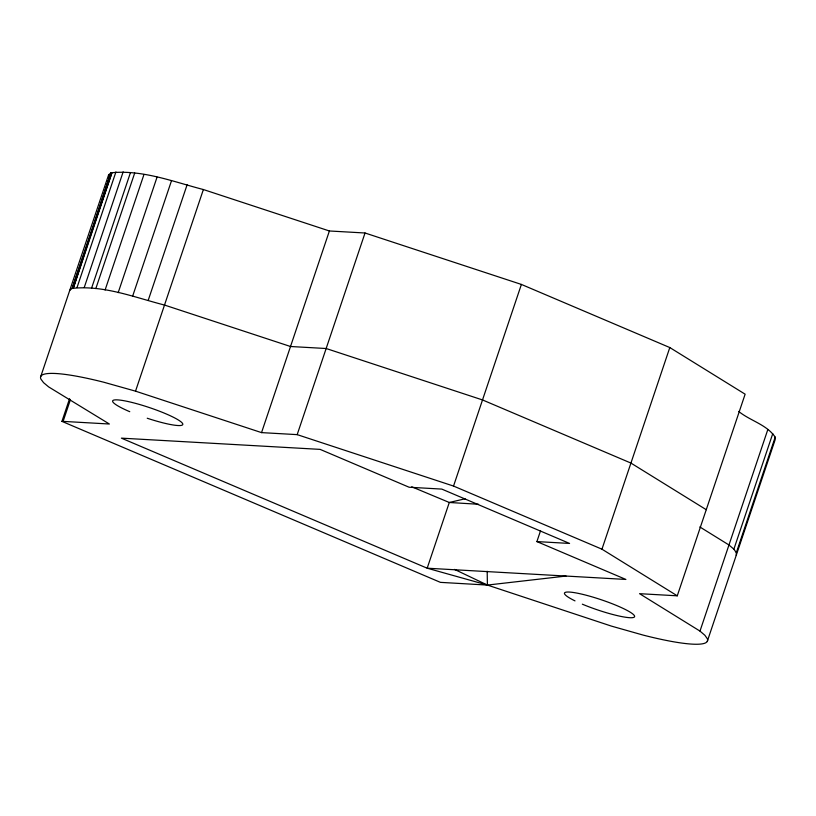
<?xml version="1.0" encoding="UTF-8"?>
<svg xmlns="http://www.w3.org/2000/svg" width="816" height="816" viewBox="0 0 816 816"><rect width="100%" height="100%" fill="white"/><g stroke="black" fill="none" stroke-linecap="round" stroke-linejoin="round"><path stroke-width="1.22" d="M736.246 555.319L736.328 552.646L775.2 437.131C766.703 424.514 750.077 420.75 738.704 411.427M775.2 437.131L775.118 439.804L707.258 641.427M69.778 290.282L72.185 288.405L110.843 173.053L73.297 288.181L111.955 172.706C143.096 169.83 173.604 181.835 203.378 189.536L329.389 230.979L365.027 232.999L521.393 284.427L669.803 347.555L745.13 394.189L677.27 595.813L639.55 593.681L699.985 631.094L704.891 635.287L707.339 638.755A115.158 16.82 18.6 0 1 692.192 644.13A115.178 16.83 18.6 0 1 643.294 635.134L611.347 626.086L487.407 585.072L427.176 568.201L121.39 438.141L320.117 449.381L409.112 487.234L441.772 489.09L569.568 543.436L536.897 541.589L540.549 530.737M90.341 235.732L111.058 172.89L111.955 172.706L72.185 288.405C103.591 284.947 134.456 297.371 164.506 305.051L290.516 346.504L326.155 348.514L482.521 399.942L630.931 463.07L706.258 509.704M40.8 376.39L108.65 174.767L111.058 172.89M77.061 287.426L115.933 171.911M84.283 287.375L123.165 171.86M91.616 288.048L130.489 172.533M95.819 288.578L134.691 173.053M105.091 290.017L143.963 174.502M536.897 541.589L625.892 579.442L566.008 576.055L487.407 585.072L440.436 582.359L61.934 421.372L69.584 398.647M61.934 421.372L63.097 421.382L70.349 399.86M118.177 292.658L157.049 177.143M132.661 296.096L171.544 180.581M148.237 300.257L187.119 184.742M63.097 421.382L109.375 424.014L48.664 386.917L43.574 382.673L40.912 379.124A115.178 16.83 18.6 0 1 103.693 382.204L135.527 391.16L203.378 189.536M135.527 391.16L261.538 432.613L329.389 230.979M261.538 432.613L297.177 434.632L365.027 232.999M677.27 595.813L601.953 549.188L453.533 486.061L521.393 284.427M601.953 549.188L669.803 347.555M699.985 631.094L767.846 429.471M736.328 552.646L733.87 549.178L772.752 433.653M465.089 498.79L449.29 502.483L411.733 486.795M566.008 576.055L427.176 568.201L449.29 502.483L478.543 504.268M297.177 434.632L453.533 486.061M454.512 569.395L487.407 585.072L487.183 571.241M699.832 526.942L728.974 544.986L733.87 549.178M108.65 174.767L108.732 176.593M575.005 600.882A36.965 5.396 18.6 0 1 587.234 595.507A36.965 5.396 18.6 0 1 634.522 616.814A36.965 5.396 18.6 0 1 582.328 604.177M129.764 411.692A36.965 5.396 18.6 0 1 125.572 401.013A36.965 5.396 18.6 0 1 180.856 421.719A36.965 5.396 18.6 0 1 147.227 418.231"/></g></svg>
